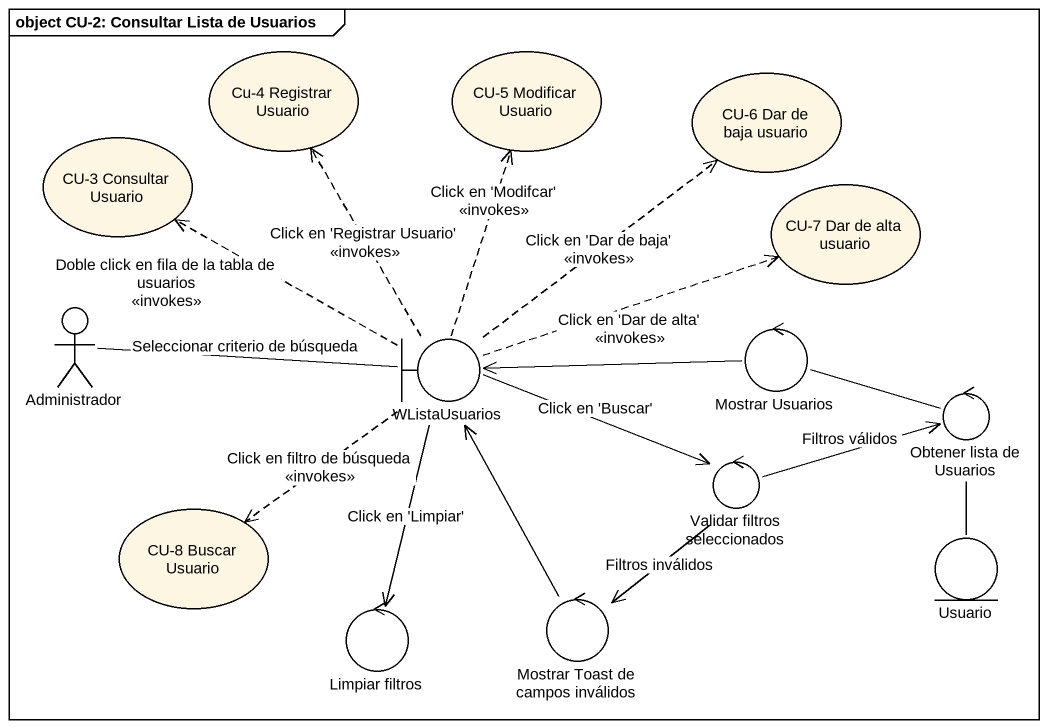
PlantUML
@startuml
mainframe object CU-2: Consultar Lista de Usuarios
usecase "Cu-4 Registrar Usuario" as Cu_4_Registrar_Usuario
usecase "CU-5 Modificar Usuario" as CU_5_Modificar_Usuario
usecase "CU-6 Dar de baja usuario" as CU_6_Dar_de_baja_usuario
usecase "CU-3 Consultar Usuario" as CU_3_Consultar_Usuario
usecase "CU-7 Dar de alta usuario" as CU_7_Dar_de_alta_usuario
actor Administrador
boundary WListaUsuarios
control "Mostrar Usuarios" as Mostrar_Usuarios
control "Obtener lista de Usuarios" as Obtener_lista_de_Usuarios
control "Validar filtros seleccionados" as Validar_filtros
usecase "CU-8 Buscar Usuario" as CU_8_Buscar_Usuario
entity Usuario
control "Limpiar filtros" as Limpiar_filtros
control "Mostrar Toast de campos inválidos" as Mostrar_Toast_de_campos
WListaUsuarios .up.> Cu_4_Registrar_Usuario : Click en 'Registrar Usuario'\n<<invokes>>
WListaUsuarios .up.> CU_5_Modificar_Usuario : Click en 'Modifcar'\n<<invokes>>
WListaUsuarios .up.> CU_6_Dar_de_baja_usuario : Click en 'Dar de baja'\n<<invokes>>
WListaUsuarios .left.> CU_3_Consultar_Usuario : Doble click en fila de la tabla de usuarios\n<<invokes>>
WListaUsuarios .right.> CU_7_Dar_de_alta_usuario : Click en 'Dar de alta'\n<<invokes>>
WListaUsuarios -left- Administrador : Seleccionar criterio de búsqueda
WListaUsuarios -right-> Validar_filtros : Click en 'Buscar'
WListaUsuarios ..> CU_8_Buscar_Usuario : Click en filtro de búsqueda\n<<invokes>>
WListaUsuarios --> Limpiar_filtros : Click en 'Limpiar'
Mostrar_Usuarios -left-> WListaUsuarios
Mostrar_Usuarios -right- Obtener_lista_de_Usuarios
Obtener_lista_de_Usuarios -- Usuario
Validar_filtros -right-> Obtener_lista_de_Usuarios : Filtros válidos
Mostrar_Toast_de_campos -up-> WListaUsuarios
Mostrar_Toast_de_campos <-up- Validar_filtros : Filtros inválidos
@enduml
